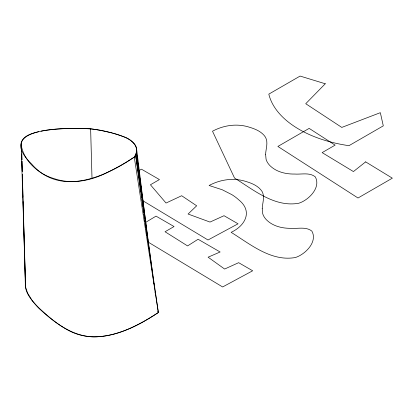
<?xml version="1.0" encoding="UTF-8"?>
<svg xmlns="http://www.w3.org/2000/svg" width="413" height="413" viewBox="0 0 413 413"><rect width="100%" height="100%" fill="white"/><g stroke="black" fill="none" stroke-linecap="round" stroke-linejoin="round"><path stroke-width="0.62" d="M140.879 192.422L135.572 154.792L158.349 312.512C139.052 325.222 117.38 336.61 93.736 336.91C72.352 336.45 54.32 322.486 39.225 308.65A136.987 79.089 0 0 1 32.116 300.432L27.573 293.034L25.57 287.02L21.171 144.829C21.244 135.887 31.884 133.394 38.837 131.67M22.343 174.549L25.57 287.02L25.317 284.056L25.585 281.64M25.534 281.496C23.67 291.986 31.796 300.628 38.543 307.535C47.366 315.806 56.643 323.777 67.226 329.713C97.344 346.837 132.511 329.724 158.349 312.512L134.266 157.116C141.225 148.443 131.845 138.954 123.379 136.636C110.751 132.057 97.36 128.784 83.875 128.608C69.57 128.278 55.136 128.469 41.037 131.2M136.564 151.798L135.149 155.629A46.235 26.695 0 0 1 134.261 157.116L128.257 160.956A230.898 133.306 0 0 1 108.893 171.632C92.435 180.424 72.802 184.843 54.64 178.793A49.132 28.363 0 0 1 45.456 175.241C33.716 169.289 23.242 158.138 21.171 144.829M134.266 157.116C104.783 177.291 59.983 196.965 31.687 164.049C-7.878 125.485 70.974 127.916 90.628 128.763L93.916 129.264M139.238 170.471L141.411 169.165L159.439 179.572L150.425 184.776L166.041 203.046L181.668 195.731L196.671 205.798L188.075 214.027L210.011 222.07L224.032 215.71L238.053 223.805L208.007 239.989L142.908 200.775M145.706 222.333L156.031 216.138L174.054 226.546L165.04 231.75L187.574 245.916L198.09 239.266L220.124 251.987L208.106 257.191L224.631 269.044L238.647 262.683L252.668 270.778L222.628 286.968L148.148 242.095M94.572 129.367L100.431 130.379M101.077 130.498L111.866 132.888M112.486 133.048L116.75 134.271M117.344 134.457C123.585 136.553 130.26 138.923 134.607 144.127M158.029 311.356L158.349 312.512L158.024 311.216M141.06 193.697L141.69 198.157M141.871 199.433L142.139 201.348M142.32 202.623L142.95 207.089M143.13 208.364L143.76 212.829M143.941 214.104L144.571 218.565M144.751 219.84L145.02 221.755M145.2 223.03L145.381 224.305M145.562 225.581L145.83 227.496M146.011 228.771L146.192 230.046M146.367 231.321L146.548 232.596M146.821 234.512L146.997 235.787M147.627 240.247L147.808 241.528M148.437 245.988L148.618 247.263M150.508 260.66L150.688 261.935M152.841 275.357L136.435 152.402L141.267 190.104M153.006 276.633L153.264 278.543M153.435 279.818L153.688 281.728M153.858 283.003L154.028 284.278M154.281 286.188L154.452 287.463M155.051 291.924L155.221 293.199M141.432 191.384L141.674 193.299M141.84 194.58L142.082 196.495M142.248 197.775L142.495 199.691M142.661 200.966L142.903 202.886M143.068 204.161L143.311 206.082M143.476 207.357L143.641 208.637M136.729 149.965L147.518 236.804M147.678 238.084L147.916 239.999M148.076 241.275L148.313 243.19M148.468 244.47L148.628 245.745M148.866 247.661L149.026 248.936M149.263 250.851L149.423 252.131M21.677 151.416L21.419 142.418L21.688 152.072M21.755 153.987L21.92 159.769M22.25 171.338L21.956 161.055L22.219 171.39M90.628 128.763L92.001 178.375M21.739 154.008L21.899 159.8M22.307 174.606L22.539 182.98M22.663 187.481L22.927 197.14M23.051 201.647L23.335 211.946M23.386 213.882L25.317 284.056M134.669 144.111A25.854 14.925 0 0 1 136.496 151.793M262.219 208.606L262.653 213.402A32.214 18.6 0 0 0 264.377 217.228A33.257 19.199 0 0 0 267.082 220.428C273.545 226.438 282.683 228.461 291.289 228.327C298.088 228.823 306.11 226.474 311.872 231.11C317.912 241.879 305.119 254.496 295.367 257.526C271.191 261.821 250.392 244.274 231.135 232.328C245.152 225.854 253.159 211.327 238.74 199.84A60.417 34.883 0 0 0 231.941 194.699L222.194 189.737L209.107 185.494C219.799 179.732 232.576 177.683 244.377 181.008C250.959 182.902 258.233 185.499 262.11 191.529C264.996 196.898 262.456 202.953 262.219 208.606M265.616 154.328L266.049 159.129A32.214 18.6 0 0 0 267.779 162.949A33.257 19.199 0 0 0 270.479 166.15C276.942 172.159 286.08 174.183 294.686 174.049C301.49 174.544 309.507 172.195 315.269 176.831C321.309 187.6 308.516 200.217 298.764 203.248C274.588 207.543 253.788 189.995 234.538 178.049L212.504 131.22C223.196 125.454 235.978 123.404 247.774 126.729C254.356 128.624 261.63 131.22 265.513 137.25C268.393 142.619 265.853 148.675 265.616 154.328M325.263 83.767L305.734 103.715L341.783 127.421L380.342 112.677L383.29 125.862L348.944 145.686A107.37 61.986 0 0 1 268.811 94.133L300.101 76.069L325.263 83.767M365.639 161.87L353.43 171.565L322.135 152.619L335.113 145.128L309.161 128.386L277.872 146.45L358.009 198.003L392.35 178.173L365.639 161.87"/></g></svg>
